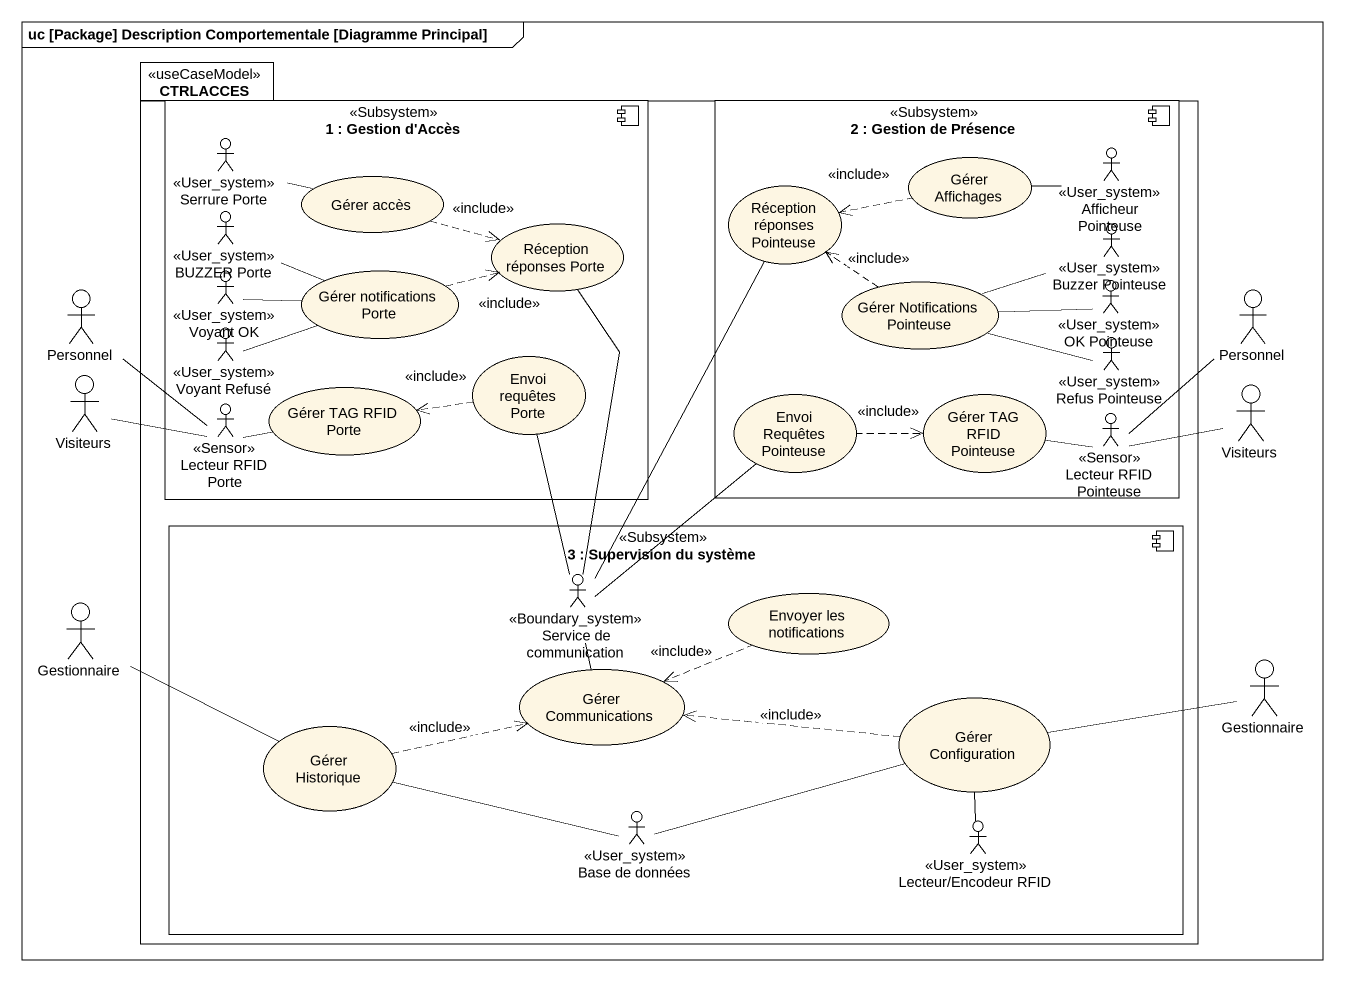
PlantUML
@startuml
mainframe uc [Package] Description Comportementale [Diagramme Principal]
package CTRLACCES <<useCaseModel>> {
  actor "Serrure Porte" as Serrure_Porte <<User_system>>
  component "1 : Gestion d'Accès" as c1_Gestion_d_Accès <<Subsystem>> {
    usecase "Gérer accès" as Gérer_accès
    actor "BUZZER Porte" as BUZZER_Porte <<User_system>>
    usecase "Réception réponses Porte" as Réception_réponses_Porte
    actor "Voyant Refusé" as Voyant_Refusé <<User_system>>
    actor "Voyant OK" as Voyant_OK <<User_system>>
    usecase "Gérer notifications Porte" as Gérer_notifications_Porte
    usecase "Gérer TAG RFID Porte" as Gérer_TAG_RFID_Porte
    usecase "Envoi requêtes Porte" as Envoi_requêtes_Porte
    actor "Lecteur RFID Porte" as Lecteur_RFID_Porte <<Sensor>>
  }
  component "2 : Gestion de Présence" as c2_Gestion_de_Présence <<Subsystem>> {
    actor "Afficheur Pointeuse" as Afficheur_Pointeuse <<User_system>>
    usecase "Réception réponses Pointeuse" as Réception_réponses_Pointeuse
    usecase "Gérer Affichages" as Gérer_Affichages
    actor "Buzzer Pointeuse" as Buzzer_Pointeuse <<User_system>>
    usecase "Gérer Notifications Pointeuse" as Gérer_Notifications
    actor "OK Pointeuse" as OK_Pointeuse <<User_system>>
    actor "Refus Pointeuse" as Refus_Pointeuse <<User_system>>
    usecase "Envoi Requêtes Pointeuse" as Envoi_Requêtes_Pointeuse
    usecase "Gérer TAG RFID Pointeuse" as Gérer_TAG_RFID_Pointeuse
    actor "Lecteur RFID Pointeuse" as Lecteur_RFID_Pointeuse <<Sensor>>
  }
  component "3 : Supervision du système" as c3_Supervision_du_système <<Subsystem>> {
    actor "Service de communication" as Service_de_communication <<Boundary_system>>
    usecase "Envoyer les notifications" as Envoyer_les_notifications
    usecase "Gérer Communications" as Gérer_Communications
    usecase "Gérer Historique" as Gérer_Historique
    usecase "Gérer Configuration" as Gérer_Configuration
    actor "Base de données" as Base_de_données <<User_system>>
    actor "Lecteur/Encodeur RFID" as Lecteur_Encodeur_RFID <<User_system>>
  }
}
actor Personnel
actor "Personnel" as Personnel_2
actor Visiteurs
actor "Visiteurs" as Visiteurs_2
actor Gestionnaire
actor "Gestionnaire" as Gestionnaire_2
Serrure_Porte -right- Gérer_accès
Gérer_accès .right.> Réception_réponses_Porte : <<include>>
Gérer_Affichages -right- Afficheur_Pointeuse
Gérer_Affichages .left.> Réception_réponses_Pointeuse : <<include>>
BUZZER_Porte -right- Gérer_notifications_Porte
Buzzer_Pointeuse -left- Gérer_Notifications
Personnel -- Lecteur_RFID_Porte
Voyant_Refusé -right- Gérer_notifications_Porte
Voyant_OK -right- Gérer_notifications_Porte
Gérer_notifications_Porte .right.> Réception_réponses_Porte : <<include>>
Gérer_Notifications .up.> Réception_réponses_Pointeuse : <<include>>
Gérer_Notifications -right- OK_Pointeuse
Gérer_Notifications -right- Refus_Pointeuse
Visiteurs -right- Lecteur_RFID_Porte
Gérer_TAG_RFID_Porte -left- Lecteur_RFID_Porte
Envoi_requêtes_Porte .left.> Gérer_TAG_RFID_Porte : <<include>>
Envoi_Requêtes_Pointeuse .right.> Gérer_TAG_RFID_Pointeuse : <<include>>
Lecteur_RFID_Pointeuse -up- Personnel_2
Lecteur_RFID_Pointeuse -right- Visiteurs_2
Lecteur_RFID_Pointeuse -left- Gérer_TAG_RFID_Pointeuse
Service_de_communication -up- Réception_réponses_Pointeuse
Service_de_communication -up- Réception_réponses_Porte
Service_de_communication -up- Envoi_requêtes_Porte
Service_de_communication -up- Envoi_Requêtes_Pointeuse
Gestionnaire -right- Gérer_Historique
Envoyer_les_notifications .left.> Gérer_Communications : <<include>>
Gérer_Communications -up- Service_de_communication
Gestionnaire_2 -left- Gérer_Configuration
Gérer_Historique .right.> Gérer_Communications : <<include>>
Gérer_Historique -right- Base_de_données
Gérer_Configuration .left.> Gérer_Communications : <<include>>
Gérer_Configuration -left- Base_de_données
Lecteur_Encodeur_RFID -up- Gérer_Configuration
@enduml
